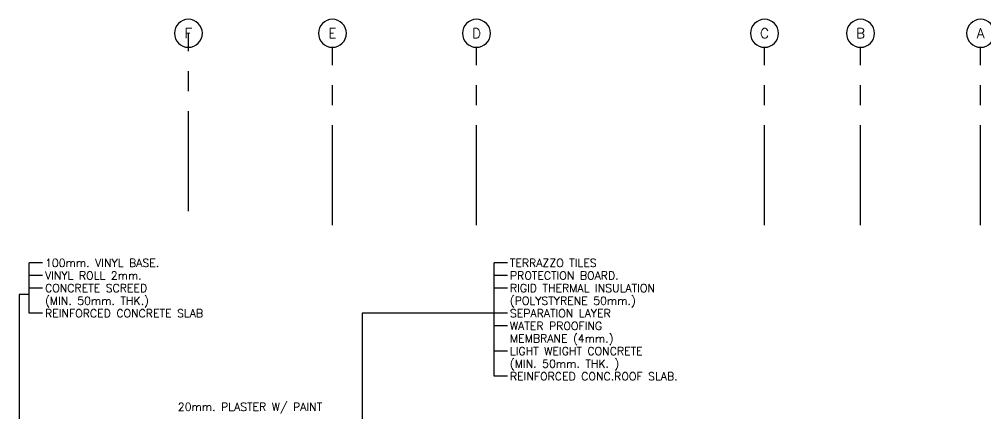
# Model space of a CAD drawing. Extents: x 417680.1 to 417774.5, y 43453.2 to 43484.7.
# Drawn here: x 417737.88 to 417762.03, y 43474.87 to 43484.73 of the extents above; entities that cross this region are included whole.
import ezdxf
from ezdxf.enums import TextEntityAlignment as Align

# ---------------------------------------------------------------- set-up
doc = ezdxf.new("R2010")
doc.units = 0
doc.header["$MEASUREMENT"] = 0
doc.linetypes.add('CENTERX2', pattern=[4, 2.5, -0.5, 0.5, -0.5])
for name, color, linetype in [('AA', 1, 'CONTINUOUS'), ('AX-CR', 2, 'CONTINUOUS'), ('AX-TXT', 2, 'CONTINUOUS'), ('AXES', 11, 'CENTERX2'), ('SEC', 4, 'CONTINUOUS')]:
    doc.layers.add(name, color=color, linetype=linetype)
doc.styles.add('ROMANS', font='ROMANS.shx', dxfattribs={"width": 0.6})

# ---------------------------------------------------------------- blocks, each defined once
blk = doc.blocks.new('AXR')
at = {"layer": 'AX-CR'}
blk.add_circle((350, 0), 350, dxfattribs=at)
at = {"layer": 'AX-TXT', "style": 'ROMANS'}
blk.add_attdef('AX', text='', height=250, dxfattribs=at).set_placement((350, 0), align=Align.MIDDLE)

msp = doc.modelspace()

# ---------------------------------------------------------------- linework, layer by layer
at = {"layer": 'AXES'}
for p, q in [((417742.1056, 43479.9339), (417742.1056, 43484.3796)), ((417745.7056, 43479.5839), (417745.7056, 43484.0296)), ((417749.3056, 43479.5839), (417749.3056, 43484.0296)), ((417756.5056, 43479.5839), (417756.5056, 43484.0296)), ((417758.9056, 43479.5839), (417758.9056, 43484.0296)), ((417761.9056, 43479.5839), (417761.9056, 43484.0296))]:
    msp.add_line(p, q, dxfattribs=at)
at = {"layer": 'SEC', "color": 4}
for p, q in [((417738.4609, 43478.6364), (417738.1291, 43478.6364)), ((417738.1291, 43477.3764), (417738.1291, 43478.6364)), ((417749.749, 43475.8014), (417749.749, 43478.6364)), ((417750.0809, 43478.6364), (417749.749, 43478.6364)), ((417738.4609, 43478.3214), (417738.1291, 43478.3214)), ((417750.0809, 43478.3214), (417749.749, 43478.3214)), ((417737.8801, 43477.8489), (417737.8801, 43467.6539)), ((417738.1291, 43477.8489), (417737.8801, 43477.8489)), ((417738.4609, 43478.0064), (417738.1291, 43478.0064)), ((417750.0809, 43478.0064), (417749.749, 43478.0064)), ((417738.4609, 43477.3764), (417738.1291, 43477.3764)), ((417746.4453, 43477.3764), (417746.4453, 43461.9958)), ((417749.749, 43477.3764), (417746.4453, 43477.3764)), ((417750.0809, 43477.3764), (417749.749, 43477.3764)), ((417750.0809, 43477.0614), (417749.749, 43477.0614)), ((417750.0809, 43476.4314), (417749.749, 43476.4314)), ((417750.0809, 43475.8014), (417749.749, 43475.8014))]:
    msp.add_line(p, q, dxfattribs=at)

# ---------------------------------------------------------------- block references
at = {"layer": 'AXES'}
ref = msp.add_blockref('AXR', (417742.4556, 43484.3796), dxfattribs=dict(at, xscale=-0.001000000047497451, yscale=0.0009999999892897904, zscale=0.001))
ref.add_attrib('AX', 'F', dxfattribs={"layer": 'AX-TXT', "height": 0.25, "style": 'ROMANS'}).set_placement((417742.1056, 43484.3796), align=Align.MIDDLE)
ref = msp.add_blockref('AXR', (417746.0556, 43484.3796), dxfattribs=dict(at, xscale=-0.001000000047497451, yscale=0.0009999999892897904, zscale=0.001))
ref.add_attrib('AX', 'E', dxfattribs={"layer": 'AX-TXT', "height": 0.25, "style": 'ROMANS'}).set_placement((417745.7056, 43484.3796), align=Align.MIDDLE)
ref = msp.add_blockref('AXR', (417749.6556, 43484.3796), dxfattribs=dict(at, xscale=-0.001000000047497451, yscale=0.0009999999892897904, zscale=0.001))
ref.add_attrib('AX', 'D', dxfattribs={"layer": 'AX-TXT', "height": 0.25, "style": 'ROMANS'}).set_placement((417749.3056, 43484.3796), align=Align.MIDDLE)
ref = msp.add_blockref('AXR', (417756.8556, 43484.3796), dxfattribs=dict(at, xscale=-0.001000000047497451, yscale=0.0009999999892897904, zscale=0.001))
ref.add_attrib('AX', 'C', dxfattribs={"layer": 'AX-TXT', "height": 0.25, "style": 'ROMANS'}).set_placement((417756.5056, 43484.3796), align=Align.MIDDLE)
ref = msp.add_blockref('AXR', (417759.2556, 43484.3796), dxfattribs=dict(at, xscale=-0.001000000047497451, yscale=0.0009999999892897904, zscale=0.001))
ref.add_attrib('AX', 'B', dxfattribs={"layer": 'AX-TXT', "height": 0.25, "style": 'ROMANS'}).set_placement((417758.9056, 43484.3796), align=Align.MIDDLE)
ref = msp.add_blockref('AXR', (417762.2556, 43484.3796), dxfattribs=dict(at, xscale=-0.001000000047497451, yscale=0.0009999999892897904, zscale=0.001))
ref.add_attrib('AX', 'A', dxfattribs={"layer": 'AX-TXT', "height": 0.25, "style": 'ROMANS'}).set_placement((417761.9056, 43484.3796), align=Align.MIDDLE)

# ---------------------------------------------------------------- texts
at = {"layer": 'AA', "color": 2, "style": 'ROMANS'}
for s, p in [('PROTECTION BOARD.', (417750.1416, 43478.2214)), ('RIGID THERMAL INSULATION', (417750.1416, 43477.9064)), ('(POLYSTYRENE 50mm.)', (417750.1416, 43477.5914)), ('SEPARATION LAYER', (417750.1416, 43477.2764)), ('WATER PROOFING', (417750.1416, 43476.9614)), ('MEMBRANE (4mm.)', (417750.1416, 43476.6464)), ('LIGHT WEIGHT CONCRETE', (417750.1416, 43476.3314)), ('(MIN. 50mm. THK. )', (417750.1416, 43476.0164)), ('REINFORCED CONC.ROOF SLAB.', (417750.1416, 43475.7014))]:
    msp.add_text(s, height=0.2, dxfattribs=at).set_placement(p)
at = {"layer": 'SEC', "color": 2, "style": 'ROMANS'}
for s, p in [('100mm. VINYL BASE.', (417738.5219, 43478.5364)), ('TERRAZZO TILES', (417750.1418, 43478.5364)), ('VINYL ROLL 2mm.', (417738.5216, 43478.2214)), ('CONCRETE SCREED', (417738.5216, 43477.9064)), ('(MIN. 50mm. THK.)', (417738.5216, 43477.5914)), ('REINFORCED CONCRETE SLAB', (417738.5216, 43477.2764))]:
    msp.add_text(s, height=0.2, dxfattribs=at).set_placement(p)
msp.add_text('20mm. PLASTER W/ PAINT', height=0.2, dxfattribs=at).set_placement((417745.4494, 43475.0375), align=Align.MIDDLE_RIGHT)

doc.saveas('drawing.dxf')
